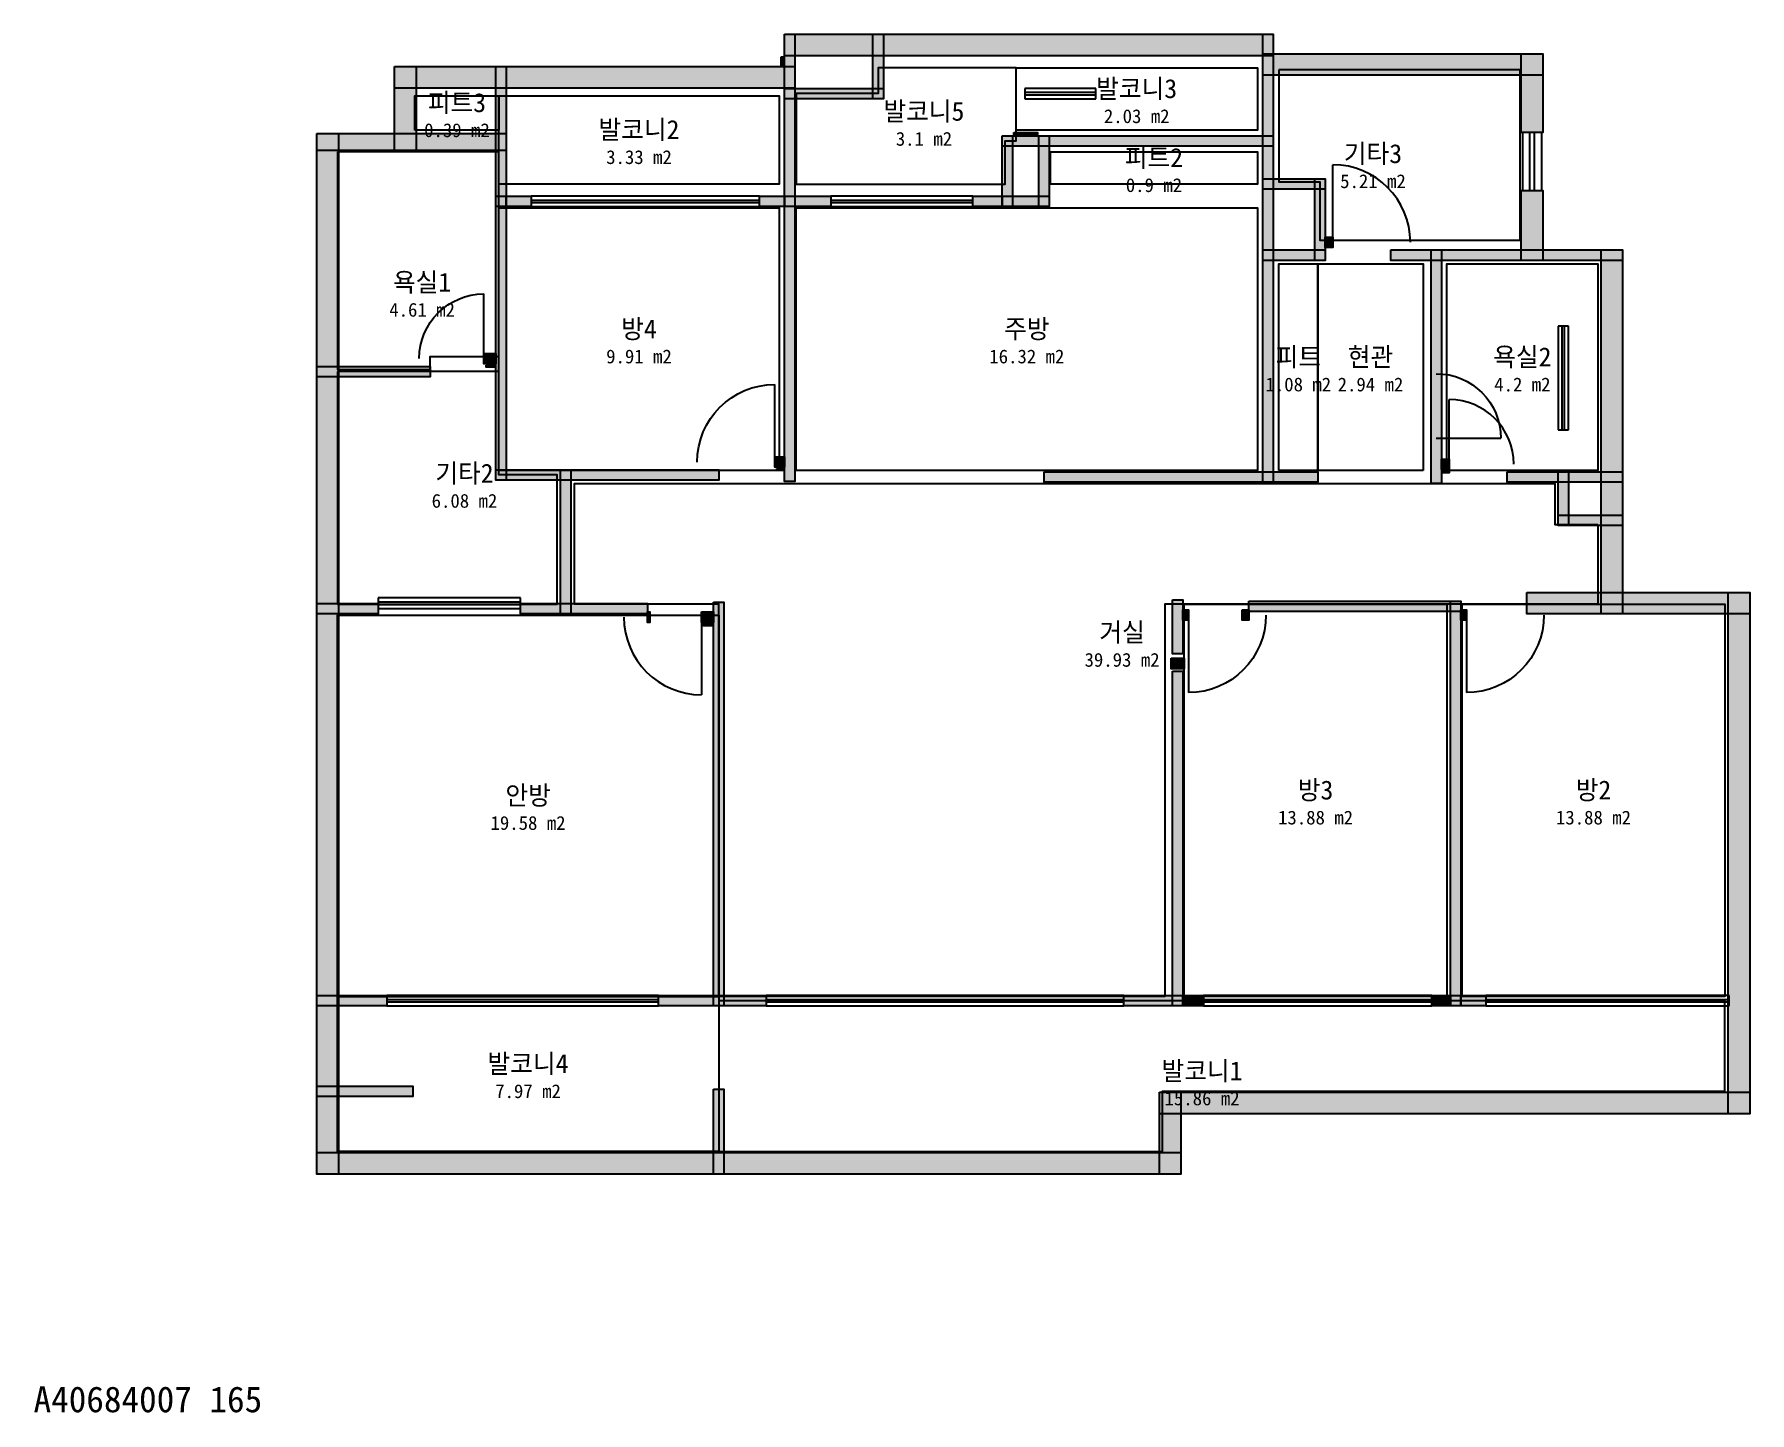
# Model space of a CAD drawing. Header units: millimetres. Extents: x 9 to 19912, y -905 to 15088.
import ezdxf
from ezdxf.enums import TextEntityAlignment as Align

# ---------------------------------------------------------------- set-up
doc = ezdxf.new("R2010")
doc.units = ezdxf.units.MM
for name, color, linetype in [('A-ANNO-TEXT', 7, 'Continuous'), ('A-AREA', 9, 'Continuous'), ('A-AREA-IDEN', 7, 'Continuous'), ('A-DOOR', 4, 'Continuous'), ('A-GLAZ', 5, 'Continuous'), ('A-WALL-EXTR', 7, 'Continuous'), ('A-WALL-PATT', 8, 'Continuous'), ('A-WALL-PRTN', 8, 'Continuous'), ('A-WALL-STRC', 7, 'Continuous')]:
    doc.layers.add(name, color=color, linetype=linetype)

# ---------------------------------------------------------------- blocks, each defined once
blk = doc.blocks.new('JJ-DOOR-SWING')
blk.add_line((0, 0), (0, 1000))
blk.add_arc((0, 0), 1000, 0, 90)
at = {"flags": 1}
for tag, p in [('WIDTH', (0, -150)), ('TYPE', (0, -250))]:
    blk.add_attdef(tag, p, '', height=80, dxfattribs=at)
blk = doc.blocks.new('JJ-WIN-DOUBLE')
for p, q in [((1000, 500), (0, 500)), ((0, 500), (0, -500)), ((1000, -500), (1000, 500)), ((0, 120), (1000, 120)), ((0, -120), (1000, -120)), ((0, -500), (1000, -500))]:
    blk.add_line(p, q)
at = {"flags": 1}
for tag, p in [('WIDTH', (0, -700)), ('TYPE', (0, -800))]:
    blk.add_attdef(tag, p, '', height=80, dxfattribs=at)

msp = doc.modelspace()

# ---------------------------------------------------------------- linework, layer by layer
at = {"layer": 'A-AREA'}
for points in [[(8850, 14400), (8850, 13350), (11275, 13350), (11275, 13850), (11400, 13850), (11400, 14700), (9800, 14700), (9800, 14400)], [(11400, 13975), (11400, 14700), (14200, 14700), (14200, 13975)], [(14450, 14675), (14450, 13375), (14925, 13375), (14925, 12700), (17250, 12700), (17250, 14675)], [(4425, 13975), (4425, 14375), (5400, 14375), (5400, 13975)], [(5400, 13350), (5400, 14375), (8650, 14375), (8650, 13350)], [(3525, 13725), (3525, 11200), (4600, 11200), (4600, 11350), (5400, 11350), (5400, 13725)], [(11800, 13350), (11800, 13725), (14200, 13725), (14200, 13350)], [(5400, 10025), (5400, 13075), (8650, 13075), (8650, 10025)], [(8850, 10025), (8850, 13075), (14200, 13075), (14200, 10025)], [(14450, 10025), (14450, 12425), (14900, 12425), (14900, 10025)], [(16125, 10025), (14900, 10025), (14900, 12425), (16125, 12425)], [(16400, 10025), (16400, 12425), (18150, 12425), (18150, 10025)], [(3525, 11175), (3525, 8475), (6075, 8475), (6075, 9975), (5400, 9975), (5400, 11175)], [(18150, 9400), (18150, 8475), (13125, 8475), (13125, 3925), (7950, 3925), (7950, 8475), (6275, 8475), (6275, 9875), (17650, 9875), (17650, 9400)], [(13350, 3925), (13350, 8475), (16400, 8475), (16400, 3925)], [(16575, 3925), (16575, 8475), (19625, 8475), (19625, 3925)], [(7950, 3925), (3525, 3925), (3525, 8350), (7950, 8350)], [(3525, 2125), (3525, 3925), (7950, 3925), (7950, 2125)], [(7950, 3875), (7950, 2125), (13100, 2125), (13100, 2825), (19625, 2825), (19625, 3875)]]:
    msp.add_lwpolyline(points, close=True, dxfattribs=at)
at = {"layer": 'A-WALL-EXTR'}
for points in [[(8715, 15087.5), (14385, 15087.5), (14385, 14837.5), (8715, 14837.5)], [(8675, 14825), (8700, 14825), (8700, 14725), (8675, 14725)], [(14265, 14862.5), (17512.5, 14862.5), (17512.5, 14612.5), (14265, 14612.5)], [(17262.5, 14862.5), (17512.5, 14862.5), (17512.5, 13950), (17262.5, 13950)], [(4187.5, 14712.5), (8835, 14712.5), (8835, 14462.5), (4187.5, 14462.5)], [(4187.5, 14712.5), (4437.5, 14712.5), (4437.5, 13737.5), (4187.5, 13737.5)], [(3287.5, 13937.5), (3537.5, 13937.5), (3537.5, 1862.5), (3287.5, 1862.5)], [(11375, 13950), (11650, 13950), (11650, 13925), (11375, 13925)], [(17262.5, 13275), (17512.5, 13275), (17512.5, 12465), (17262.5, 12465)], [(18187.5, 12585), (18437.5, 12585), (18437.5, 8362.5), (18187.5, 8362.5)], [(5250, 11250), (5350, 11250), (5350, 11225), (5250, 11225)], [(8625, 10050), (8700, 10050), (8700, 10025), (8625, 10025)], [(16350, 10025), (16425, 10025), (16425, 10000), (16350, 10000)], [(17325, 8612.5), (19912.5, 8612.5), (19912.5, 8362.5), (17325, 8362.5)], [(19662.5, 8612.5), (19912.5, 8612.5), (19912.5, 2562.5), (19662.5, 2562.5)], [(7775, 8250), (7875, 8250), (7875, 8225), (7775, 8225)], [(13200, 7850), (13350, 7850), (13350, 7725), (13200, 7725)], [(13062.5, 2812.5), (19912.5, 2812.5), (19912.5, 2562.5), (13062.5, 2562.5)], [(13062.5, 2812.5), (13312.5, 2812.5), (13312.5, 1862.5), (13062.5, 1862.5)], [(3287.5, 2112.5), (13312.5, 2112.5), (13312.5, 1862.5), (3287.5, 1862.5)]]:
    msp.add_lwpolyline(points, close=True, dxfattribs=at)
at = {"layer": 'A-WALL-PATT', "color": 8}
for points in [[(8715, 15087.5), (14385, 15087.5), (8715, 14837.5), (14385, 14837.5)], [(8715, 15087.5), (8835, 15087.5), (8715, 9900), (8835, 9900)], [(9740, 15087.5), (9860, 15087.5), (9740, 14340), (9860, 14340)], [(14265, 15087.5), (14385, 15087.5), (14265, 9890), (14385, 9890)], [(8675, 14825), (8675, 14725), (8700, 14725)], [(8700, 14725), (8700, 14825), (8675, 14825)], [(14265, 14862.5), (17512.5, 14862.5), (14265, 14612.5), (17512.5, 14612.5)], [(17262.5, 14862.5), (17512.5, 14862.5), (17262.5, 13950), (17512.5, 13950)], [(4187.5, 14712.5), (8835, 14712.5), (4187.5, 14462.5), (8835, 14462.5)], [(4187.5, 14712.5), (4437.5, 14712.5), (4187.5, 13737.5), (4437.5, 13737.5)], [(5365, 14712.5), (5485, 14712.5), (5365, 9915), (5485, 9915)], [(8715, 14460), (9860, 14460), (8715, 14340), (9860, 14340)], [(3287.5, 13937.5), (5485, 13937.5), (3287.5, 13737.5), (5485, 13737.5)], [(3287.5, 13937.5), (3537.5, 13937.5), (3287.5, 1862.5), (3537.5, 1862.5)], [(11375, 13950), (11375, 13925), (11650, 13925)], [(11650, 13925), (11650, 13950), (11375, 13950)], [(11240, 13910), (14385, 13910), (11240, 13790), (14385, 13790)], [(11240, 13910), (11360, 13910), (11240, 13090), (11360, 13090)], [(11665, 13910), (11785, 13910), (11665, 13090), (11785, 13090)], [(14265, 13410), (14985, 13410), (14265, 13290), (14985, 13290)], [(14865, 13410), (14985, 13410), (14865, 12465), (14985, 12465)], [(5365, 13210), (5775, 13210), (5365, 13090), (5775, 13090)], [(5485, 13210), (5775, 13210), (5485, 13090), (5775, 13090)], [(8425, 13210), (9250, 13210), (8425, 13090), (9250, 13090)], [(8425, 13210), (8715, 13210), (8425, 13090), (8715, 13090)], [(10900, 13210), (11785, 13210), (10900, 13090), (11785, 13090)], [(10900, 13210), (11240, 13210), (10900, 13090), (11240, 13090)], [(17262.5, 13275), (17512.5, 13275), (17262.5, 12465), (17512.5, 12465)], [(14265, 12585), (14985, 12585), (14265, 12465), (14985, 12465)], [(14985, 12735), (15075, 12735), (14985, 12615), (15075, 12615)], [(15750, 12585), (18437.5, 12585), (15750, 12465), (18437.5, 12465)], [(16215, 12585), (16335, 12585), (16215, 9875), (16335, 9875)], [(18187.5, 12585), (18437.5, 12585), (18187.5, 8362.5), (18437.5, 8362.5)], [(5225, 11385), (5365, 11385), (5225, 11265), (5365, 11265)], [(3287.5, 11235), (4600, 11235), (3287.5, 11115), (4600, 11115)], [(5250, 11250), (5250, 11225), (5350, 11225)], [(5350, 11225), (5350, 11250), (5250, 11250)], [(8600, 10185), (8715, 10185), (8600, 10065), (8715, 10065)], [(16335, 10160), (16425, 10160), (16335, 10040), (16425, 10040)], [(5365, 10035), (7950, 10035), (5365, 9915), (7950, 9915)], [(6115, 10035), (6235, 10035), (6115, 8365), (6235, 8365)], [(8625, 10050), (8625, 10025), (8700, 10025)], [(8700, 10025), (8700, 10050), (8625, 10050)], [(11725, 10010), (14900, 10010), (11725, 9890), (14900, 9890)], [(16350, 10025), (16350, 10000), (16425, 10000)], [(16425, 10000), (16425, 10025), (16350, 10025)], [(17100, 10010), (18437.5, 10010), (17100, 9890), (18437.5, 9890)], [(17690, 10010), (17810, 10010), (17690, 9390), (17810, 9390)], [(17690, 9510), (18437.5, 9510), (17690, 9390), (18437.5, 9390)], [(17325, 8612.5), (19912.5, 8612.5), (17325, 8362.5), (19912.5, 8362.5)], [(19662.5, 8612.5), (19912.5, 8612.5), (19662.5, 2562.5), (19912.5, 2562.5)], [(3287.5, 8485), (4000, 8485), (3287.5, 8365), (4000, 8365)], [(5650, 8485), (7125, 8485), (5650, 8365), (7125, 8365)], [(7125, 8385), (7150, 8385), (7125, 8265), (7150, 8265)], [(7750, 8385), (7890, 8385), (7750, 8265), (7890, 8265)], [(7890, 8500), (8010, 8500), (7890, 3815), (8010, 3815)], [(13215, 8525), (13335, 8525), (13215, 7900), (13335, 7900)], [(13335, 8410), (13400, 8410), (13335, 8290), (13400, 8290)], [(14025, 8410), (14100, 8410), (14025, 8290), (14100, 8290)], [(14100, 8510), (16560, 8510), (14100, 8390), (16560, 8390)], [(16440, 8510), (16560, 8510), (16440, 3815), (16560, 3815)], [(16560, 8410), (16625, 8410), (16560, 8290), (16625, 8290)], [(7775, 8250), (7775, 8225), (7875, 8225)], [(7875, 8225), (7875, 8250), (7775, 8250)], [(13200, 7850), (13200, 7725), (13350, 7725)], [(13350, 7725), (13350, 7850), (13200, 7850)], [(13215, 7700), (13335, 7700), (13215, 3815), (13335, 3815)], [(3287.5, 3935), (4100, 3935), (3287.5, 3815), (4100, 3815)], [(7250, 3935), (8500, 3935), (7250, 3815), (8500, 3815)], [(12650, 3935), (13575, 3935), (12650, 3815), (13575, 3815)], [(13335, 3935), (13575, 3935), (13335, 3815), (13575, 3815)], [(16225, 3935), (16850, 3935), (16225, 3815), (16850, 3815)], [(16225, 3935), (16440, 3935), (16225, 3815), (16440, 3815)], [(16560, 3935), (16850, 3935), (16560, 3815), (16850, 3815)], [(3287.5, 2885), (4400, 2885), (3287.5, 2765), (4400, 2765)], [(7890, 2850), (8010, 2850), (7890, 1862.5), (8010, 1862.5)], [(13062.5, 2812.5), (19912.5, 2812.5), (13062.5, 2562.5), (19912.5, 2562.5)], [(13062.5, 2812.5), (13312.5, 2812.5), (13062.5, 1862.5), (13312.5, 1862.5)], [(3287.5, 2112.5), (13312.5, 2112.5), (3287.5, 1862.5), (13312.5, 1862.5)]]:
    msp.add_solid(points, dxfattribs=at)
at = {"layer": 'A-WALL-PRTN'}
for points in [[(8715, 15087.5), (8835, 15087.5), (8835, 9900), (8715, 9900)], [(9740, 15087.5), (9860, 15087.5), (9860, 14340), (9740, 14340)], [(14265, 15087.5), (14385, 15087.5), (14385, 9890), (14265, 9890)], [(5365, 14712.5), (5485, 14712.5), (5485, 9915), (5365, 9915)], [(8715, 14460), (9860, 14460), (9860, 14340), (8715, 14340)], [(11240, 13910), (14385, 13910), (14385, 13790), (11240, 13790)], [(11240, 13910), (11360, 13910), (11360, 13090), (11240, 13090)], [(11665, 13910), (11785, 13910), (11785, 13090), (11665, 13090)], [(14265, 13410), (14985, 13410), (14985, 13290), (14265, 13290)], [(14865, 13410), (14985, 13410), (14985, 12465), (14865, 12465)], [(5365, 13210), (5775, 13210), (5775, 13090), (5365, 13090)], [(5485, 13210), (5775, 13210), (5775, 13090), (5485, 13090)], [(8425, 13210), (9250, 13210), (9250, 13090), (8425, 13090)], [(8425, 13210), (8715, 13210), (8715, 13090), (8425, 13090)], [(10900, 13210), (11785, 13210), (11785, 13090), (10900, 13090)], [(10900, 13210), (11240, 13210), (11240, 13090), (10900, 13090)], [(14265, 12585), (14985, 12585), (14985, 12465), (14265, 12465)], [(14985, 12735), (15075, 12735), (15075, 12615), (14985, 12615)], [(15750, 12585), (18437.5, 12585), (18437.5, 12465), (15750, 12465)], [(16215, 12585), (16335, 12585), (16335, 9875), (16215, 9875)], [(5225, 11385), (5365, 11385), (5365, 11265), (5225, 11265)], [(3287.5, 11235), (4600, 11235), (4600, 11115), (3287.5, 11115)], [(8600, 10185), (8715, 10185), (8715, 10065), (8600, 10065)], [(16335, 10160), (16425, 10160), (16425, 10040), (16335, 10040)], [(5365, 10035), (7950, 10035), (7950, 9915), (5365, 9915)], [(6115, 10035), (6235, 10035), (6235, 8365), (6115, 8365)], [(11725, 10010), (14900, 10010), (14900, 9890), (11725, 9890)], [(17100, 10010), (18437.5, 10010), (18437.5, 9890), (17100, 9890)], [(17690, 10010), (17810, 10010), (17810, 9390), (17690, 9390)], [(17690, 9510), (18437.5, 9510), (18437.5, 9390), (17690, 9390)], [(3287.5, 8485), (4000, 8485), (4000, 8365), (3287.5, 8365)], [(5650, 8485), (7125, 8485), (7125, 8365), (5650, 8365)], [(7125, 8385), (7150, 8385), (7150, 8265), (7125, 8265)], [(7750, 8385), (7890, 8385), (7890, 8265), (7750, 8265)], [(7890, 8500), (8010, 8500), (8010, 3815), (7890, 3815)], [(13215, 8525), (13335, 8525), (13335, 7900), (13215, 7900)], [(13335, 8410), (13400, 8410), (13400, 8290), (13335, 8290)], [(14025, 8410), (14100, 8410), (14100, 8290), (14025, 8290)], [(14100, 8510), (16560, 8510), (16560, 8390), (14100, 8390)], [(16440, 8510), (16560, 8510), (16560, 3815), (16440, 3815)], [(16560, 8410), (16625, 8410), (16625, 8290), (16560, 8290)], [(13215, 7700), (13335, 7700), (13335, 3815), (13215, 3815)], [(3287.5, 3935), (4100, 3935), (4100, 3815), (3287.5, 3815)], [(7250, 3935), (8500, 3935), (8500, 3815), (7250, 3815)], [(12650, 3935), (13575, 3935), (13575, 3815), (12650, 3815)], [(13335, 3935), (13575, 3935), (13575, 3815), (13335, 3815)], [(16225, 3935), (16850, 3935), (16850, 3815), (16225, 3815)], [(16225, 3935), (16440, 3935), (16440, 3815), (16225, 3815)], [(16560, 3935), (16850, 3935), (16850, 3815), (16560, 3815)], [(3287.5, 2885), (4400, 2885), (4400, 2765), (3287.5, 2765)], [(7890, 2850), (8010, 2850), (8010, 1862.5), (7890, 1862.5)]]:
    msp.add_lwpolyline(points, close=True, dxfattribs=at)
at = {"layer": 'A-WALL-STRC'}
msp.add_lwpolyline([(3287.5, 13937.5), (5485, 13937.5), (5485, 13737.5), (3287.5, 13737.5)], close=True, dxfattribs=at)

# ---------------------------------------------------------------- block references
at = {"layer": 'A-DOOR'}
for p, xscale, yscale in [((15075, 12675), 0.9, 0.9), ((16425, 10100), 0.75, 0.75), ((13400, 8350), 0.9, -0.9), ((16625, 8350), 0.9, -0.9)]:
    msp.add_blockref('JJ-DOOR-SWING', p, dxfattribs=dict(at, xscale=xscale, yscale=yscale))
for p, xscale, yscale, rotation in [((5225, 11325), 0.75, -0.75, 180), ((16275, 10400), 0.75, -0.75, 90), ((8600, 10125), 0.9, -0.9, 180), ((7750, 8325), 0.9, 0.9, 180)]:
    msp.add_blockref('JJ-DOOR-SWING', p, dxfattribs=dict(at, xscale=xscale, yscale=yscale, rotation=rotation))
at = {"layer": 'A-GLAZ'}
for p, xscale, yscale in [((11500, 14400), 0.825, 0.12), ((5775, 13150), 2.65, 0.12), ((9250, 13150), 1.65, 0.12), ((4000, 8487.5), 1.65, 0.125), ((4100, 3875), 3.15, 0.12), ((8500, 3875), 4.15, 0.12), ((13575, 3875), 2.65, 0.12), ((16850, 3875), 2.825, 0.12)]:
    msp.add_blockref('JJ-WIN-DOUBLE', p, dxfattribs=dict(at, xscale=xscale, yscale=yscale))
at = {"layer": 'A-GLAZ', "rotation": 90}
for p, xscale, yscale in [((17387.5, 13275), 0.675, 0.225), ((17750, 10500), 1.2, 0.12)]:
    msp.add_blockref('JJ-WIN-DOUBLE', p, dxfattribs=dict(at, xscale=xscale, yscale=yscale))

# ---------------------------------------------------------------- texts
at = {"layer": 'A-ANNO-TEXT'}
msp.add_text('A40684007 165', height=300, dxfattribs=at).set_placement((0, -900))
at = {"layer": 'A-AREA-IDEN'}
for s, height, p in [('발코니3', 220, (12800, 14457.5)), ('피트3', 220, (4912.5, 14295)), ('발코니5', 220, (10331.2, 14195)), ('2.03 m2', 160, (12800, 14137.5)), ('0.39 m2', 160, (4912.5, 13975)), ('발코니2', 220, (7025, 13982.5)), ('3.1 m2', 160, (10331.2, 13875)), ('3.33 m2', 160, (7025, 13662.5)), ('피트2', 220, (13000, 13657.5)), ('기타3', 220, (15541.7, 13703.3)), ('0.9 m2', 160, (13000, 13337.5)), ('5.21 m2', 160, (15541.7, 13383.3)), ('욕실1', 220, (4508.3, 12211.7)), ('4.61 m2', 160, (4508.3, 11891.7)), ('방4', 220, (7025, 11670)), ('주방', 220, (11525, 11670)), ('9.91 m2', 160, (7025, 11350)), ('16.32 m2', 160, (11525, 11350)), ('피트', 220, (14675, 11345)), ('현관', 220, (15512.5, 11345)), ('욕실2', 220, (17275, 11345)), ('1.08 m2', 160, (14675, 11025)), ('2.94 m2', 160, (15512.5, 11025)), ('4.2 m2', 160, (17275, 11025)), ('기타2', 220, (5000, 9995)), ('6.08 m2', 160, (5000, 9675)), ('거실', 220, (12630, 8150)), ('39.93 m2', 160, (12630, 7830)), ('안방', 220, (5737.5, 6257.5)), ('방3', 220, (14875, 6320)), ('방2', 220, (18100, 6320)), ('19.58 m2', 160, (5737.5, 5937.5)), ('13.88 m2', 160, (14875, 6000)), ('13.88 m2', 160, (18100, 6000)), ('발코니4', 220, (5737.5, 3145)), ('발코니1', 220, (13558.3, 3061.7)), ('7.97 m2', 160, (5737.5, 2825)), ('15.86 m2', 160, (13558.3, 2741.7))]:
    msp.add_text(s, height=height, dxfattribs=at).set_placement(p, align=Align.MIDDLE_CENTER)

doc.saveas('drawing.dxf')
